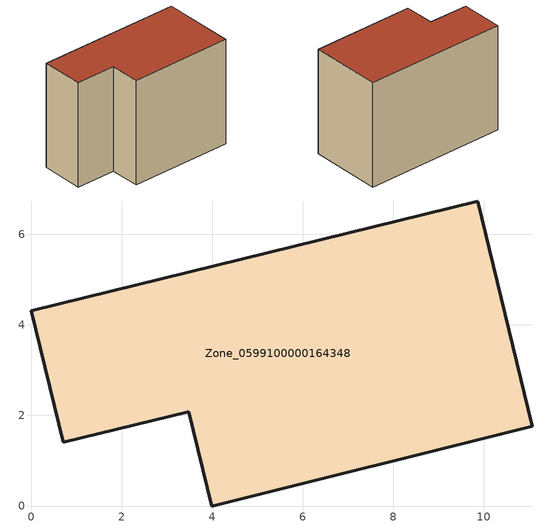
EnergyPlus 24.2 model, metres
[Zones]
Zone_0599100000164348
 floor ground (C_G): 3.48,2.08 0.71,1.41 0,4.32 9.87,6.74 11.07,1.76 3.99,0 z0
 wall outside (C_F): 9.87,6.74 0,4.32 0.71,1.41 3.48,2.08 3.99,0 11.07,1.76 9.87,6.74 z0:7.57
 roof outside (C_R): 3.99,0 11.07,1.76 9.87,6.74 0,4.32 0.71,1.41 3.48,2.08 z7.57
[BUILDING]
Pand.0599100000164348: North Axis=0; Terrain=City; Loads Convergence Tolerance Value=0.04; Temperature Convergence Tolerance Value=0.4; Solar Distribution=FullExterior; Maximum Number of Warmup Days=25; Minimum Number of Warmup Days=1
[Site:Location]
Rotterdam.The.Hague.AP_ZH_NLD Design_Conditions: Latitude=51.96; Longitude=4.45; Time Zone=1; Elevation=-4.5
[SITE:GROUNDTEMPERATURE:BUILDINGSURFACE]
18, 18, 18, 18, 18, 18, 18, 18, 18, 18, 18, 18
[MATERIAL] Thermal Absorptance=0.9; Solar Absorptance=0.7; Visible Absorptance=0.7
Name | Roughness | Thickness | Conductivity | Density | Specific Heat
G.TC.1946 | MediumSmooth | 0.15 | 1 | 540 | 1210
F.TC.1946 | Rough | 0.3 | 0.857143 | 1920 | 840
R.TC.1946 | MediumRough | 0.2 | 0.909091 | 1500 | 1000
[CONSTRUCTION]
C_G: G.TC.1946
C_F: F.TC.1946
C_R: R.TC.1946
[ZONE]
Zone_0599100000164348: Type=1; Multiplier=1; Ceiling Height=Autocalculate; Volume=Autocalculate; Floor Area=autocalculate; Part of Total Floor Area=Yes
[ZONEINFILTRATION:DESIGNFLOWRATE]
Infil_Zone_0599100000164348: Zone or ZoneList or Space or SpaceList=Zone_0599100000164348; Schedule=AlwaysOn; Design Flow Rate Calculation Method=Flow/Area; Flow Rate per Floor Area=0.003; Constant Term Coefficient=1; Temperature Term Coefficient=0; Velocity Term Coefficient=0; Velocity Squared Term Coefficient=0
[HVACTEMPLATE:ZONE:IDEALLOADSAIRSYSTEM]
Zone_0599100000164348: Maximum Heating Supply Air Temperature=50; Minimum Cooling Supply Air Temperature=13; Maximum Heating Supply Air Humidity Ratio=0.0156; Minimum Cooling Supply Air Humidity Ratio=0.0077; Heating Limit=NoLimit; Cooling Limit=NoLimit; Dehumidification Control Type=ConstantSensibleHeatRatio; Cooling Sensible Heat Ratio=0.7; Dehumidification Setpoint=60; Humidification Control Type=None; Humidification Setpoint=30; Outdoor Air Method=None; Outdoor Air Flow Rate per Person=0.00944; Outdoor Air Flow Rate per Zone Floor Area=0; Outdoor Air Flow Rate per Zone=0; Demand Controlled Ventilation Type=None; Outdoor Air Economizer Type=NoEconomizer; Heat Recovery Type=None; Sensible Heat Recovery Effectiveness=0.7; Latent Heat Recovery Effectiveness=0.65
[ZONECONTROL:THERMOSTAT]
ThermostatControl_Zone_0599100000164348: Zone or ZoneList=Zone_0599100000164348; Control Type Schedule=DualSetpointControlType; Control 1=Thermostat_Zone_0599100000164348; Temperature Difference Between Cutout And Setpoint=0
[THERMOSTATSETPOINT:DUALSETPOINT]
Thermostat_Zone_0599100000164348: Heating Setpoint Temperature Schedule=HeatingSetpoint_Zone_0599100000164348; Cooling Setpoint Temperature Schedule=CoolingSetpoint_Zone_0599100000164348
[SCHEDULE:COMPACT]
HeatingSetpoint_Zone_0599100000164348: Through: 12/31, For: AllDays, Until: 24:00, 21
CoolingSetpoint_Zone_0599100000164348: Through: 12/31, For: AllDays, Until: 24:00, 24
DualSetpointControlType: Through: 12/31, For: AllDays, Until: 24:00, 4
AlwaysOn: Through: 12/31, For: AllDays, Until: 24:00, 1
